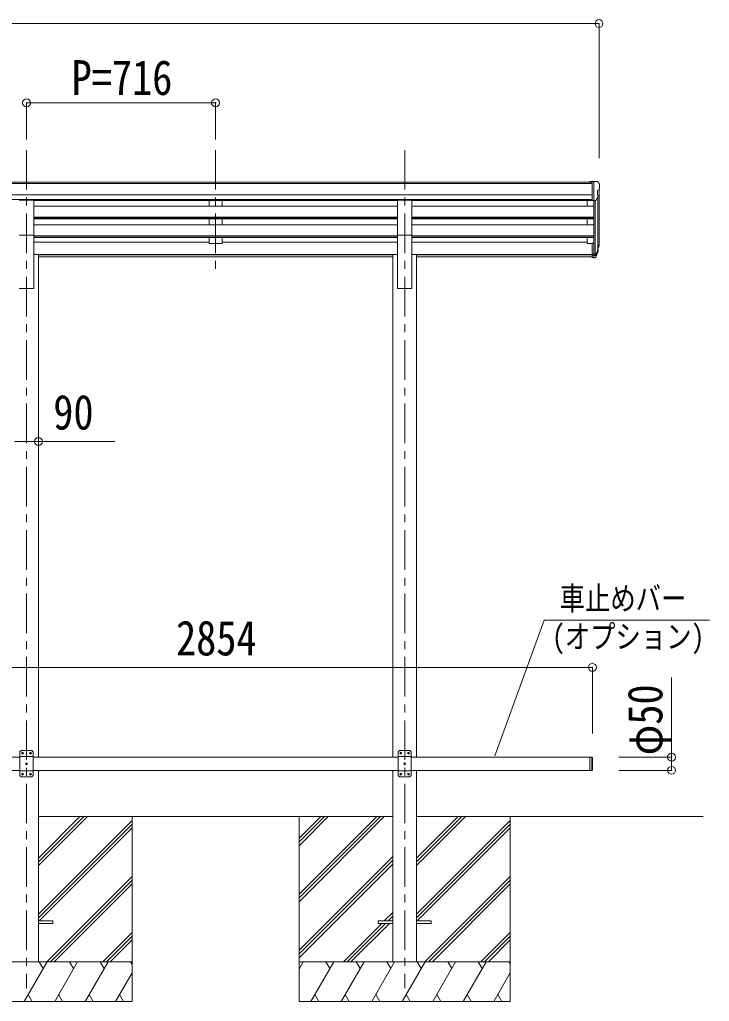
# Model space of a CAD drawing. Units: millimetres at full size, sheet at 1:30. Extents: x -8432 to 8432, y -5820 to 5820.
# Drawn here: x 1346 to 3958, y -2966 to 752 of the extents above; entities that cross this region are included whole.
import ezdxf
from ezdxf.enums import TextEntityAlignment as Align

# ---------------------------------------------------------------- set-up
doc = ezdxf.new("R2010")
doc.units = ezdxf.units.MM
doc.header["$LTSCALE"] = 30
doc.header["$PDMODE"] = 32
doc.header["$PDSIZE"] = 30
doc.linetypes.add('CHAIN1', pattern=[8, 5, -1, 1, -1])
for name, color, linetype, lineweight in [('0-0_0', 7, 'Continuous', 9), ('0-1_本体', 5, 'CHAIN1', 9), ('0-3_ELV2', 4, 'Continuous', 9), ('0-6_OTH_LINE', 6, 'Continuous', 9), ('0-7_SHAPE', 7, 'Continuous', 9)]:
    doc.layers.add(name, color=color, linetype=linetype, lineweight=lineweight)
doc.styles.add('ＭＳ ゴシック', font='')
doc.styles.get('ＭＳ ゴシック').set_extended_font_data('MS Gothic')

msp = doc.modelspace()

# ---------------------------------------------------------------- linework, layer by layer
at = {"layer": '0-0_0'}
for p, q in [((1417.01, -2266.2), (2759.01, -2266.2)), ((1417.01, -2451.83), (1602.64, -2266.2)), ((1417.01, -2437.68), (1588.5, -2266.2)), ((1417.01, -2423.54), (1574.36, -2266.2)), ((1771.81, -2266.2), (1771.81, -2966.2)), ((2403.81, -2266.2), (2403.81, -2966.2)), ((2403.81, -2560.37), (2697.99, -2266.2)), ((2403.81, -2574.52), (2712.14, -2266.2)), ((2403.81, -2588.66), (2726.28, -2266.2)), ((2403.81, -2376.53), (2514.14, -2266.2)), ((2403.81, -2362.38), (2500, -2266.2)), ((2403.81, -2348.24), (2485.86, -2266.2)), ((2849.01, -2266.2), (3934.05, -2266.2)), ((2849.01, -2451.83), (3034.64, -2266.2)), ((2849.01, -2437.68), (3020.5, -2266.2)), ((2849.01, -2423.54), (3006.36, -2266.2)), ((3203.81, -2266.2), (3203.81, -2966.2)), ((1417.01, -2635.67), (1771.81, -2280.88)), ((1417.01, -2649.81), (1771.81, -2295.02)), ((2849.01, -2635.67), (3203.81, -2280.88)), ((2849.01, -2649.81), (3203.81, -2295.02)), ((1419.27, -2661.7), (1771.81, -2309.16)), ((2851.27, -2661.7), (3203.81, -2309.16)), ((2403.81, -2772.5), (2758.61, -2417.71)), ((2403.81, -2786.65), (2758.61, -2431.85)), ((2403.81, -2800.79), (2758.61, -2445.99)), ((1448.62, -2816.2), (1771.81, -2493.01)), ((1462.76, -2816.2), (1771.81, -2507.15)), ((1476.91, -2816.2), (1771.81, -2521.29)), ((2880.62, -2816.2), (3203.81, -2493.01)), ((2894.76, -2816.2), (3203.81, -2507.15)), ((2908.91, -2816.2), (3203.81, -2521.29)), ((2726.75, -2661.7), (2758.61, -2629.84)), ((2572.25, -2816.2), (2717.75, -2670.7)), ((2586.4, -2816.2), (2731.9, -2670.7)), ((2600.54, -2816.2), (2746.04, -2670.7)), ((2740.9, -2661.7), (2758.61, -2643.98)), ((2755.04, -2661.7), (2758.61, -2658.12)), ((1660.75, -2816.2), (1771.81, -2705.14)), ((3092.75, -2816.2), (3203.81, -2705.14)), ((1674.9, -2816.2), (1771.81, -2719.28)), ((1689.04, -2816.2), (1771.81, -2733.42)), ((3106.9, -2816.2), (3203.81, -2719.28)), ((3121.04, -2816.2), (3203.81, -2733.42)), ((1771.81, -2816.2), (971.81, -2816.2)), ((1362.97, -2966.2), (1449.57, -2816.2)), ((1434.57, -2842.18), (1419.57, -2816.19)), ((1478.44, -2966.2), (1565.04, -2816.2)), ((1550.04, -2842.18), (1535.04, -2816.2)), ((1593.91, -2966.2), (1680.51, -2816.2)), ((1650.51, -2816.2), (1665.51, -2842.18)), ((1765.98, -2816.2), (1771.81, -2826.3)), ((3203.81, -2816.2), (2403.81, -2816.2)), ((2403.81, -2843.7), (2419.69, -2816.2)), ((2448.56, -2966.2), (2535.16, -2816.2)), ((2520.16, -2842.18), (2505.16, -2816.2)), ((2564.03, -2966.2), (2650.63, -2816.2)), ((2635.63, -2842.18), (2620.63, -2816.2)), ((2679.5, -2966.2), (2766.1, -2816.2)), ((2751.1, -2842.18), (2736.1, -2816.2)), ((2794.97, -2966.2), (2881.57, -2816.2)), ((2866.57, -2842.18), (2851.57, -2816.19)), ((2910.44, -2966.2), (2997.04, -2816.2)), ((2982.04, -2842.18), (2967.04, -2816.2)), ((3025.91, -2966.2), (3112.51, -2816.2)), ((3082.51, -2816.2), (3097.51, -2842.18)), ((3197.98, -2816.2), (3203.81, -2826.3)), ((1709.38, -2966.2), (1771.81, -2858.06)), ((3141.38, -2966.2), (3203.81, -2858.06)), ((971.81, -2966.2), (1771.81, -2966.2)), ((1377.97, -2940.22), (1392.97, -2966.2)), ((1493.44, -2940.22), (1508.44, -2966.2)), ((1608.91, -2940.22), (1623.91, -2966.2)), ((1724.38, -2940.22), (1739.38, -2966.2)), ((2403.81, -2966.2), (3203.81, -2966.2)), ((2463.56, -2940.22), (2478.56, -2966.2)), ((2579.03, -2940.22), (2594.03, -2966.2)), ((2694.5, -2940.21), (2709.5, -2966.2)), ((2809.97, -2940.22), (2824.97, -2966.2)), ((2925.44, -2940.22), (2940.44, -2966.2)), ((3040.91, -2940.22), (3055.91, -2966.2)), ((3156.38, -2940.22), (3171.38, -2966.2))]:
    msp.add_line(p, q, dxfattribs=at)
at = {"layer": '0-1_本体'}
for p, q in [((1372.01, 258.21), (1372.01, -2916.2)), ((2088.01, 258.21), (2088.01, -219.31)), ((2804.01, 258.21), (2804.01, -2916.2))]:
    msp.add_line(p, q, dxfattribs=at)
at = {"layer": '0-3_ELV2'}
for p, q in [((3513.51, 137.2), (662.51, 137.2)), ((3513.51, 131.98), (662.51, 131.98)), ((3513.51, 138.8), (3503.51, 138.72)), ((3503.51, 137.2), (3503.51, 138.72)), ((3513.51, 66.82), (3513.51, 138.8)), ((3532.01, 138.8), (3513.51, 138.8)), ((3520.01, 138.8), (3520.01, -94.92)), ((3532.01, 138.8), (3534.35, 138.66)), ((3535.1, 138.24), (3539.17, 132.43)), ((3542.01, 129.43), (3542.01, 128.8)), ((3513.51, 88.45), (662.51, 88.45)), ((3527.64, 67.63), (3536.64, 83.22)), ((3534.01, 104.29), (3534.01, 88.01)), ((3539.48, 107.62), (3534.16, 104.55)), ((3535.04, 80.46), (3535.04, -121.26)), ((3540.01, 108.23), (3540.01, -94.56)), ((3513.51, 70.6), (662.51, 70.6)), ((1344.51, 68.17), (1399.51, 68.17)), ((1399.51, -63.62), (1399.51, 68.17)), ((2776.51, 67.35), (1399.51, 67.35)), ((2776.51, 45.29), (1399.51, 45.29)), ((2063.01, 67.25), (2063.01, 45.39)), ((2113.01, 45.39), (2063.01, 45.39)), ((2113.01, 67.25), (2113.01, 45.39)), ((2776.51, -63.62), (2776.51, 68.17)), ((2776.51, 68.17), (2831.51, 68.17)), ((2831.51, -63.62), (2831.51, 68.17)), ((3513.51, 67.35), (2831.51, 67.35)), ((3520.01, 45.29), (2831.51, 45.29)), ((3495.01, 67.35), (3495.01, 45.29)), ((3513.51, 66.82), (3520.01, 66.82)), ((3520.01, 65.82), (3525.22, 66.14)), ((3526.01, 66.29), (3526.02, -139.7)), ((2776.51, 3.41), (1399.51, 3.41)), ((2776.51, 1.91), (1399.51, 1.91)), ((3520.01, 3.41), (2831.51, 3.41)), ((3520.01, 1.91), (2831.51, 1.91)), ((2776.51, -2.4), (1399.51, -2.4)), ((2776.51, -24.82), (1399.51, -24.82)), ((2063.01, -2.4), (2063.01, -24.72)), ((2113.01, -24.72), (2063.01, -24.72)), ((2113.01, -24.72), (2113.01, -2.4)), ((3520.01, -2.4), (2831.51, -2.4)), ((3520.01, -24.82), (2831.51, -24.82)), ((3495.01, -2.4), (3495.01, -24.82)), ((1344.51, -63.62), (1399.51, -63.62)), ((1399.51, -63.62), (1399.51, -266.2)), ((2776.51, -66.69), (1399.51, -66.69)), ((2776.51, -68.19), (1399.51, -68.19)), ((2776.51, -72.51), (1399.51, -72.51)), ((2063.01, -72.51), (2063.01, -95.55)), ((2113.01, -72.51), (2113.01, -95.55)), ((2776.51, -63.62), (2776.51, -266.2)), ((2776.51, -63.62), (2831.51, -63.62)), ((2831.51, -63.62), (2831.51, -266.2)), ((3520.01, -66.69), (2831.51, -66.69)), ((3520.01, -68.19), (2831.51, -68.19)), ((3520.01, -72.51), (2831.51, -72.51)), ((3495.01, -72.51), (3495.01, -95.55)), ((2063.01, -90.61), (1399.51, -90.61)), ((2113.01, -95.55), (2063.01, -95.55)), ((2776.51, -90.61), (2113.01, -90.61)), ((3495.01, -90.61), (2831.51, -90.61)), ((3495.01, -95.55), (3513.51, -95.55)), ((3513.51, -94.92), (3513.51, -148.95)), ((3513.51, -94.92), (3520.01, -94.92)), ((3520.01, -94.92), (3520.01, -149.69)), ((3538.32, -107.73), (3535.04, -114.8)), ((3538.92, -109.11), (3535.04, -117.06)), ((1417.21, -137.2), (1399.51, -137.2)), ((1417.21, -137.2), (1417.21, -2041.2)), ((2758.81, -137.62), (1417.21, -137.62)), ((2758.81, -139.02), (1417.21, -139.02)), ((2758.81, -146.71), (1417.21, -146.71)), ((2758.81, -137.2), (2758.81, -2041.2)), ((2758.81, -137.2), (2776.51, -137.2)), ((2849.21, -137.2), (2831.51, -137.2)), ((2849.21, -137.2), (2849.21, -2041.2)), ((3513.51, -137.62), (2849.21, -137.62)), ((3513.51, -139.02), (2849.21, -139.02)), ((3513.51, -146.71), (2849.21, -146.71)), ((3513.51, -135.05), (3520.01, -135.05)), ((3513.51, -139.93), (3520.01, -139.93)), ((3520.01, -139.95), (3525.15, -139.95)), ((3520.01, -141.76), (3524.86, -141.76)), ((3526.45, -139.27), (3534.2, -123.87)), ((3535.65, -124.23), (3527.46, -140.4)), ((3536.27, -124.79), (3527.46, -148.34)), ((3536.6, -120.38), (3536.27, -124.79)), ((3513.51, -148.95), (3520.01, -148.95)), ((3520.01, -149.69), (3524.86, -149.69)), ((1344.51, -266.2), (1399.51, -266.2)), ((2776.51, -266.2), (2831.51, -266.2)), ((671.01, -2041.2), (1347.01, -2041.2)), ((1352.01, -2016.2), (1347.01, -2021.2)), ((1347.01, -2021.2), (1347.01, -2111.2)), ((1397.01, -2038.9), (1347.01, -2038.9)), ((1392.01, -2016.2), (1352.01, -2016.2)), ((1355.75, -2025.78), (1354.91, -2025.78)), ((1358.27, -2026.62), (1359.11, -2026.62)), ((1385.75, -2025.78), (1384.91, -2025.78)), ((1388.27, -2026.62), (1389.11, -2026.62)), ((1392.01, -2016.2), (1397.01, -2021.2)), ((1397.01, -2111.2), (1397.01, -2021.2)), ((2779.01, -2041.2), (1397.01, -2041.2)), ((2784.01, -2016.2), (2779.01, -2021.2)), ((2779.01, -2021.2), (2779.01, -2111.2)), ((2829.01, -2038.9), (2779.01, -2038.9)), ((2824.01, -2016.2), (2784.01, -2016.2)), ((2787.75, -2025.78), (2786.91, -2025.78)), ((2790.27, -2026.62), (2791.11, -2026.62)), ((2817.75, -2025.78), (2816.91, -2025.78)), ((2820.27, -2026.62), (2821.11, -2026.62)), ((2824.01, -2016.2), (2829.01, -2021.2)), ((2829.01, -2111.2), (2829.01, -2021.2)), ((2829.01, -2041.2), (3505.01, -2041.2)), ((3505.01, -2041.2), (3505.01, -2091.2)), ((3513.01, -2041.2), (3505.01, -2041.2)), ((3513.01, -2041.2), (3513.01, -2091.2)), ((3515.01, -2043.2), (3513.01, -2041.2)), ((3515.01, -2043.2), (3515.01, -2089.2)), ((1370.75, -2065.78), (1369.91, -2065.78)), ((1373.27, -2066.62), (1374.11, -2066.62)), ((2802.75, -2065.78), (2801.91, -2065.78)), ((2805.27, -2066.62), (2806.11, -2066.62)), ((671.01, -2091.2), (1347.01, -2091.2)), ((1397.01, -2093.5), (1347.01, -2093.5)), ((1352.01, -2116.2), (1347.01, -2111.2)), ((1352.01, -2116.2), (1392.01, -2116.2)), ((1355.75, -2105.78), (1354.91, -2105.78)), ((1358.27, -2106.62), (1359.11, -2106.62)), ((1385.75, -2105.78), (1384.91, -2105.78)), ((1388.27, -2106.62), (1389.11, -2106.62)), ((1392.01, -2116.2), (1397.01, -2111.2)), ((1397.01, -2091.2), (2779.01, -2091.2)), ((1417.01, -2091.2), (1417.01, -2816.2)), ((2759.01, -2091.2), (2759.01, -2816.2)), ((2829.01, -2093.5), (2779.01, -2093.5)), ((2784.01, -2116.2), (2779.01, -2111.2)), ((2784.01, -2116.2), (2824.01, -2116.2)), ((2787.75, -2105.78), (2786.91, -2105.78)), ((2790.27, -2106.62), (2791.11, -2106.62)), ((2817.75, -2105.78), (2816.91, -2105.78)), ((2820.27, -2106.62), (2821.11, -2106.62)), ((2824.01, -2116.2), (2829.01, -2111.2)), ((2829.01, -2091.2), (3505.01, -2091.2)), ((2849.01, -2091.2), (2849.01, -2816.2)), ((3513.01, -2091.2), (3505.01, -2091.2)), ((3515.01, -2089.2), (3513.01, -2091.2)), ((1417.01, -2661.7), (1471.81, -2661.7)), ((1417.01, -2670.7), (1471.81, -2670.7)), ((1471.81, -2661.7), (1471.81, -2670.7)), ((2703.81, -2661.7), (2703.81, -2670.7)), ((2703.81, -2661.7), (2758.61, -2661.7)), ((2703.81, -2670.7), (2758.61, -2670.7)), ((2849.01, -2661.7), (2903.81, -2661.7)), ((2849.01, -2670.7), (2903.81, -2670.7)), ((2903.81, -2661.7), (2903.81, -2670.7))]:
    msp.add_line(p, q, dxfattribs=at)
for points in [[(1354.91, -2025.78), (1354.91, -2026.62), (1355.75, -2026.62)], [(1357.43, -2024.94), (1357.43, -2024.1), (1356.59, -2024.1), (1356.59, -2024.94)], [(1356.59, -2027.46), (1356.59, -2028.3), (1357.43, -2028.3), (1357.43, -2027.46)], [(1359.11, -2026.62), (1359.11, -2025.78), (1358.27, -2025.78)], [(1384.91, -2025.78), (1384.91, -2026.62), (1385.75, -2026.62)], [(1387.43, -2024.94), (1387.43, -2024.1), (1386.59, -2024.1), (1386.59, -2024.94)], [(1386.59, -2027.46), (1386.59, -2028.3), (1387.43, -2028.3), (1387.43, -2027.46)], [(1389.11, -2026.62), (1389.11, -2025.78), (1388.27, -2025.78)], [(2786.91, -2025.78), (2786.91, -2026.62), (2787.75, -2026.62)], [(2789.43, -2024.94), (2789.43, -2024.1), (2788.59, -2024.1), (2788.59, -2024.94)], [(2788.59, -2027.46), (2788.59, -2028.3), (2789.43, -2028.3), (2789.43, -2027.46)], [(2791.11, -2026.62), (2791.11, -2025.78), (2790.27, -2025.78)], [(2816.91, -2025.78), (2816.91, -2026.62), (2817.75, -2026.62)], [(2819.43, -2024.94), (2819.43, -2024.1), (2818.59, -2024.1), (2818.59, -2024.94)], [(2818.59, -2027.46), (2818.59, -2028.3), (2819.43, -2028.3), (2819.43, -2027.46)], [(2821.11, -2026.62), (2821.11, -2025.78), (2820.27, -2025.78)], [(1369.91, -2065.78), (1369.91, -2066.62), (1370.75, -2066.62)], [(1372.43, -2064.94), (1372.43, -2064.1), (1371.59, -2064.1), (1371.59, -2064.94)], [(1371.59, -2067.46), (1371.59, -2068.3), (1372.43, -2068.3), (1372.43, -2067.46)], [(1374.11, -2066.62), (1374.11, -2065.78), (1373.27, -2065.78)], [(2801.91, -2065.78), (2801.91, -2066.62), (2802.75, -2066.62)], [(2804.43, -2064.94), (2804.43, -2064.1), (2803.59, -2064.1), (2803.59, -2064.94)], [(2803.59, -2067.46), (2803.59, -2068.3), (2804.43, -2068.3), (2804.43, -2067.46)], [(2806.11, -2066.62), (2806.11, -2065.78), (2805.27, -2065.78)], [(1354.91, -2105.78), (1354.91, -2106.62), (1355.75, -2106.62)], [(1357.43, -2104.94), (1357.43, -2104.1), (1356.59, -2104.1), (1356.59, -2104.94)], [(1356.59, -2107.46), (1356.59, -2108.3), (1357.43, -2108.3), (1357.43, -2107.46)], [(1359.11, -2106.62), (1359.11, -2105.78), (1358.27, -2105.78)], [(1384.91, -2105.78), (1384.91, -2106.62), (1385.75, -2106.62)], [(1387.43, -2104.94), (1387.43, -2104.1), (1386.59, -2104.1), (1386.59, -2104.94)], [(1386.59, -2107.46), (1386.59, -2108.3), (1387.43, -2108.3), (1387.43, -2107.46)], [(1389.11, -2106.62), (1389.11, -2105.78), (1388.27, -2105.78)], [(2786.91, -2105.78), (2786.91, -2106.62), (2787.75, -2106.62)], [(2789.43, -2104.94), (2789.43, -2104.1), (2788.59, -2104.1), (2788.59, -2104.94)], [(2788.59, -2107.46), (2788.59, -2108.3), (2789.43, -2108.3), (2789.43, -2107.46)], [(2791.11, -2106.62), (2791.11, -2105.78), (2790.27, -2105.78)], [(2816.91, -2105.78), (2816.91, -2106.62), (2817.75, -2106.62)], [(2819.43, -2104.94), (2819.43, -2104.1), (2818.59, -2104.1), (2818.59, -2104.94)], [(2818.59, -2107.46), (2818.59, -2108.3), (2819.43, -2108.3), (2819.43, -2107.46)], [(2821.11, -2106.62), (2821.11, -2105.78), (2820.27, -2105.78)]]:
    msp.add_lwpolyline(points, dxfattribs=at)
for centre in [(1357.01, -2026.2), (1387.01, -2026.2), (2789.01, -2026.2), (2819.01, -2026.2), (1372.01, -2066.2), (2804.01, -2066.2), (1357.01, -2106.2), (1387.01, -2106.2), (2789.01, -2106.2), (2819.01, -2106.2)]:
    msp.add_circle(centre, 3.5, dxfattribs=at)
for centre, radius, start, end in [((3534.29, 137.66), 1, 35, 86.5), ((3539.01, 129.43), 3, 0, 87), ((3340.01, 128.8), 202, 355.05096, 0), ((3534.31, 104.29), 0.3, 120, 180), ((3534.31, 88.01), 0.3, 180, 265.2833), ((3534.04, 84.72), 3, 330, 85.2833), ((3535.11, 111.99), 6.18, 315.00103, 354.2965), ((3525.04, 69.13), 3, 273.5, 330), ((3509.43, -98.24), 30.41, 341.80266, 352.8448), ((3510.83, -99.99), 29.53, 342.01856, 353.49194), ((1355.75, -2024.94), 0.84, 270, 0), ((1355.75, -2027.46), 0.84, 0, 90), ((1358.27, -2024.94), 0.84, 180, 270), ((1358.27, -2027.46), 0.84, 90, 180), ((1385.75, -2024.94), 0.84, 270, 0), ((1385.75, -2027.46), 0.84, 0, 90), ((1388.27, -2024.94), 0.84, 180, 270), ((1388.27, -2027.46), 0.84, 90, 180), ((2787.75, -2024.94), 0.84, 270, 0), ((2787.75, -2027.46), 0.84, 0, 90), ((2790.27, -2024.94), 0.84, 180, 270), ((2790.27, -2027.46), 0.84, 90, 180), ((2817.75, -2024.94), 0.84, 270, 0), ((2817.75, -2027.46), 0.84, 0, 90), ((2820.27, -2024.94), 0.84, 180, 270), ((2820.27, -2027.46), 0.84, 90, 180), ((1370.75, -2064.94), 0.84, 270, 0), ((1370.75, -2067.46), 0.84, 0, 90), ((1373.27, -2064.94), 0.84, 180, 270), ((1373.27, -2067.46), 0.84, 90, 180), ((2802.75, -2064.94), 0.84, 270, 0), ((2802.75, -2067.46), 0.84, 0, 90), ((2805.27, -2064.94), 0.84, 180, 270), ((2805.27, -2067.46), 0.84, 90, 180), ((1355.75, -2104.94), 0.84, 270, 0), ((1355.75, -2107.46), 0.84, 0, 90), ((1358.27, -2104.94), 0.84, 180, 270), ((1358.27, -2107.46), 0.84, 90, 180), ((1385.75, -2104.94), 0.84, 270, 0), ((1385.75, -2107.46), 0.84, 0, 90), ((1388.27, -2104.94), 0.84, 180, 270), ((1388.27, -2107.46), 0.84, 90, 180), ((2787.75, -2104.94), 0.84, 270, 0), ((2787.75, -2107.46), 0.84, 0, 90), ((2790.27, -2104.94), 0.84, 180, 270), ((2790.27, -2107.46), 0.84, 90, 180), ((2817.75, -2104.94), 0.84, 270, 0), ((2817.75, -2107.46), 0.84, 0, 90), ((2820.27, -2104.94), 0.84, 180, 270), ((2820.27, -2107.46), 0.84, 90, 180)]:
    msp.add_arc(centre, radius, start, end, dxfattribs=at)
for centre, major_axis, ratio, start_param, end_param in [((3452.15, -93.75), (-87.93, 4.42), 0.541684, 3.060334, 3.2172517), ((3451.36, -100.43), (89.06, 1.43), 0.57596, 6.1985533, 6.3701348), ((3524.86, -139.05), (3, 0), 0.90356, 4.712389, 5.7595865), ((3524.86, -146.98), (-3, 0), 0.90356, 1.5707963, 2.6179939), ((3525.15, -138.6), (1.5, 0), 0.90356, 4.712389, 5.7595865), ((3450.09, -100.33), (88.05, 0), 0.90356, 5.9828017, 6.0168888), ((3535.3, -120.38), (-1.3, 0), 0.90356, 2.9359903, 4.9130961), ((3449.38, -104.19), (89.07, 0), 0.90356, 6.0316505, 6.077583)]:
    msp.add_ellipse(centre, major_axis=major_axis, ratio=ratio, start_param=start_param, end_param=end_param, dxfattribs=at)
at = {"layer": '0-6_OTH_LINE'}
for p, q in [((636.01, 737.2), (3540.01, 737.2)), ((3540.01, 737.2), (3540.01, 227.63)), ((1372.01, 437.2), (1372.01, 298.23)), ((2088.01, 437.2), (1372.01, 437.2)), ((2088.01, 437.2), (2088.01, 298.23)), ((1326.81, -845.75), (1416.81, -845.75)), ((1416.81, -845.75), (1706.24, -845.75)), ((661.01, -1701.45), (3515.01, -1701.45)), ((3515.01, -1701.45), (3515.01, -1951.45)), ((3815.01, -2041.2), (3815.01, -1739.61)), ((3815.01, -2041.2), (3615.01, -2041.2)), ((3815.01, -2091.2), (3815.01, -2041.2)), ((3815.01, -2091.2), (3615.01, -2091.2))]:
    msp.add_line(p, q, dxfattribs=at)
for p in [(3540.01, 737.2), (1372.01, 437.2), (2088.01, 437.2), (1416.81, -845.75), (3515.01, -1701.45), (3815.01, -2041.2), (3815.01, -2091.2)]:
    msp.add_point(p, dxfattribs=at)
at = {"layer": '0-7_SHAPE', "color": 6}
msp.add_lwpolyline([(3145.72, -2036.14), (3332.36, -1521.81), (3957.96, -1521.81)], dxfattribs=at)

# ---------------------------------------------------------------- texts
at = {"layer": '0-6_OTH_LINE', "color": 7, "style": 'ＭＳ ゴシック', "width": 0.85}
for s, p in [('P=716', (1542.51, 427.2)), ('90', (1473.19, -839.96)), ('2854', (1938.01, -1695.45))]:
    msp.add_text(s, height=132, dxfattribs=at).set_placement(p, align=Align.BOTTOM_LEFT)
msp.add_text('φ50', height=132, rotation=90, dxfattribs=at).set_placement((3819.67, -2034.26), align=Align.BOTTOM_LEFT)
at = {"layer": '0-7_SHAPE', "style": 'ＭＳ ゴシック', "width": 0.8}
for s, p in [('車止めバー', (3390.88, -1510.08)), ('(オプション)', (3362.52, -1654.73))]:
    msp.add_text(s, height=87.98, dxfattribs=at).set_placement(p, align=Align.BOTTOM_LEFT)

doc.saveas('drawing.dxf')
